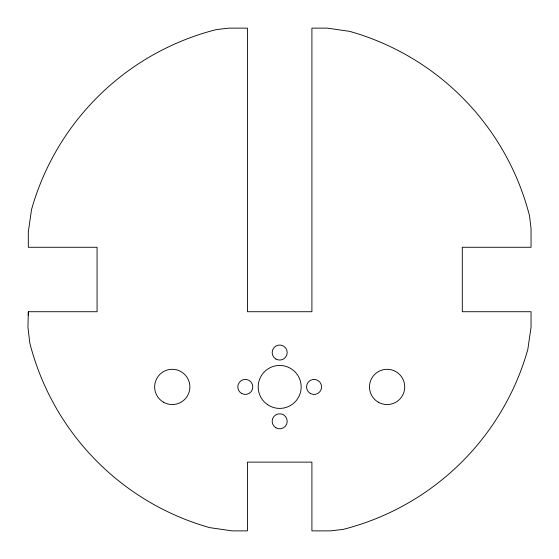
<?xml version="1.0" encoding="UTF-8"?>
<svg xmlns="http://www.w3.org/2000/svg" width="559" height="559" viewBox="0 0 559 559"><rect width="100%" height="100%" fill="white"/><g stroke="black" fill="none" stroke-linecap="round" stroke-linejoin="round"><path stroke-width="0.84" d="M28.313 311.726L27.95 327.343L29.795 342.96A257.818 257.818 0 0 0 209.695 527.633L232.006 530.868L247.455 530.868L247.455 462.118L311.908 462.118L311.908 530.868L330.579 530.868L343.142 529.38A257.818 257.818 0 0 0 527.815 349.487L531.05 327.176L531.05 311.726L462.3 311.726L462.3 247.274L531.05 247.274L531.05 228.603L529.562 216.04A257.818 257.818 0 0 0 349.661 31.367L327.357 28.132L311.908 28.132L311.908 311.726L247.455 311.726L247.455 28.132L228.785 28.132L216.221 29.62A257.818 257.818 0 0 0 31.549 209.513L28.313 231.824L28.313 247.274L97.063 247.274L97.063 311.726L28.313 311.726L28.313 315.164M267.433 404.576A21.487 21.487 0 0 0 301.091 388.708A21.487 21.487 0 0 0 270.521 367.487A21.487 21.487 0 0 0 267.433 404.576M241.544 393.438A7.519 7.519 0 0 0 252.822 386.926A7.519 7.519 0 0 0 241.544 380.413A7.519 7.519 0 0 0 241.544 393.438M275.922 359.06A7.519 7.519 0 0 0 287.2 352.547A7.519 7.519 0 0 0 275.922 346.035A7.519 7.519 0 0 0 275.922 359.06M310.294 393.438A7.519 7.519 0 0 0 321.579 386.926A7.519 7.519 0 0 0 310.294 380.413A7.519 7.519 0 0 0 310.294 393.438M275.922 427.81A7.519 7.519 0 0 0 287.2 421.297A7.519 7.519 0 0 0 275.922 414.785A7.519 7.519 0 0 0 275.922 427.81M163.452 402.18A17.615 17.615 0 0 0 189.878 386.926A17.615 17.615 0 0 0 163.452 371.665A17.615 17.615 0 0 0 163.452 402.18M378.296 402.18A17.615 17.615 0 0 0 404.723 386.926A17.615 17.615 0 0 0 378.296 371.665A17.615 17.615 0 0 0 378.296 402.18"/></g></svg>
